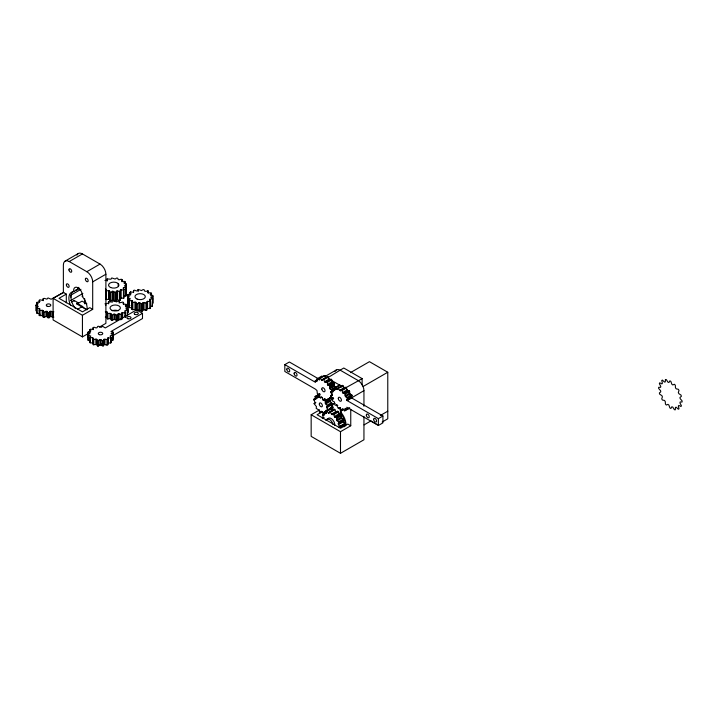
<?xml version="1.0" encoding="UTF-8"?>
<svg xmlns="http://www.w3.org/2000/svg" width="718" height="718" viewBox="0 0 718 718"><rect width="100%" height="100%" fill="white"/><g stroke="black" fill="none" stroke-linecap="round" stroke-linejoin="round"><path stroke-width="1.08" d="M70.956 296.687L70.956 297.207M319.672 378.18L320.354 378.251L321.619 380.235L326.151 377.614L324.895 375.631L324.204 375.559L319.672 378.18L319.546 380.028L317.374 378.628M318.191 378.646L289.372 362.007L284.831 364.627L284.831 371.475L315.193 389.003L316.979 390.493L317.374 393.85L318.954 394.155L320.354 397.673L321.619 397.135L322.319 397.7L323.064 399.854L323.809 400.285L324.554 398.993L327.202 401.29L327.327 399.441L330.953 397.341M319.591 394.631L317.832 395.645L317.706 397.494L315.453 396.327L314.996 396.749L315.723 398.903L315.408 399.513L313.829 399.235L315.184 402.825L314.089 403.642L316.476 406.675L316.162 408.38L318.936 410.032L319.483 412.168L320.219 412.706L321.978 411.692M323.656 418.154L322.472 415.354L324.491 413.586M344.039 426.851L343.267 424.724L344.658 424.464L344.568 423.557L342.773 421.089L343.707 420.039L343.348 419.07L341.678 418.208L340.96 414.744L339.452 414.699L334.911 417.32L333.242 413.864L332.12 414.645L329.75 411.71L329.185 413.2L328.503 413.065L327.121 411.19L326.475 411.234L326.555 413.2L326.017 413.433L324.383 412.105L323.917 412.509L324.312 415.219L322.678 414.636M63.749 292.423L51.131 299.244L48.025 297.916L46.975 299.137L44.202 298.356L43.224 298.589L43.062 299.945L42.218 300.268L39.984 299.837L39.23 300.268L39.23 302.368M327.605 406.074L325.218 403.04L329.616 400.5L332.003 403.534L326.51 406.891L327.955 409.682L327.857 410.481L326.286 410.193L325.963 410.813L326.69 412.967L326.241 413.38L323.98 412.222L323.863 414.071L321.161 411.656L320.219 412.706M332.003 403.534L330.908 404.351L332.263 407.941L326.475 411.234M338.402 408.569L339.434 407.662L341.158 410.202L341.894 410.472L342.351 408.883L343.016 408.964L344.452 410.768L345.08 410.651L344.891 408.632L345.403 408.354L347.054 409.565L347.476 409.098L346.767 407.232L378.377 425.478L382.918 422.857L382.918 416.009L378.377 418.63L347.09 400.572L347.18 397.449L345.52 396.704L344.631 393.213L343.177 393.302L342.522 392.593L342.1 390.493L341.364 389.892L340.332 390.798L339.614 390.377L337.873 387.998L337.415 389.578L334.687 387.81L334.875 389.829L334.364 390.116L332.712 388.896L332.29 389.362L332.82 392.109L331.204 391.66L332.344 395.187L331.016 395.582L331.151 396.515L332.757 397.969L333.026 398.885L332.183 400.061L332.587 401.021L334.247 401.757L335.135 405.257L336.589 405.158L338.402 408.569L340.215 407.528M346.74 399.576L351.281 396.955L352.125 395.78L351.721 394.828L350.061 394.083L349.172 390.592L347.718 390.682L343.177 393.302M325.218 403.04L325.532 401.335L322.75 399.675L322.211 397.548L321.467 397.009L320.533 398.059L317.832 395.645M342.36 425.253L338.734 427.345L340.126 427.084L338.465 424.625L338.241 423.71L339.174 422.651L338.806 421.69L337.137 420.829L336.419 417.364L334.911 417.32M142.496 313.299L110.895 331.554L112.861 331.878L113.058 332.479L111.182 333.296L111.164 333.879L113.013 334.732L112.798 335.324L110.509 335.674L110.114 336.204L111.254 337.397L110.662 337.9L107.601 338.124L107.871 339.47L104.011 339.336L104.011 344.577L103.365 345.888L99.892 344.9L98.42 345.968L97.388 345.843L96.795 344.523L92.927 344.613L93.25 338.025L89.624 337.254L90.818 336.078L88.179 335.153L87.982 334.561L89.867 333.735L89.876 333.152L88.027 332.308L90.926 330.827L89.786 329.634L93.439 328.916L93.169 327.561L94.058 327.228L96.095 327.92L97.029 327.704L97.684 326.394L98.716 326.277L101.157 327.372L102.62 326.304L105.277 327.946L136.573 309.88L142.496 313.299L142.496 318.541L112.807 335.683M341.956 386.957L342.414 385.378L344.873 388.178L345.905 387.271L347.718 390.682M330.029 400.545L329.499 398.409L329.894 397.951L331.563 398.777L331.851 398.149L330.756 396.067L330.89 395.331L332.389 395.331L332.389 394.469L330.89 392.746L330.756 391.857L331.851 391.032L331.563 390.071L329.499 388.061L330.029 386.544L334.57 383.924L334.041 383.008L332.461 382.703L327.92 385.324L327.202 382.532L326.519 381.805L325.254 382.335L324.554 381.77L323.809 379.616L323.064 379.185L322.319 380.477L321.619 380.235M329.499 388.061L334.041 385.44L334.57 383.924M107.153 281.088L107.153 278.934L110.985 279.212L111.775 277.938L115.131 279.042L116.72 278.028L117.734 278.198L118.183 279.535L119.089 279.796L121.216 279.212L122.051 279.589L121.575 280.926L125.112 281.824L123.792 282.955L126.323 283.969L126.449 284.57L124.411 285.908L126.153 286.823L125.874 287.406L123.559 287.667L123.101 288.187L124.106 289.417L123.46 289.901L120.382 290.009L120.498 291.364L116.666 291.086L116.666 299.711L115.867 300.995L112.511 299.891L110.931 300.896L109.917 300.734L109.468 299.397L105.6 299.343L106.076 289.381L105.411 288.932M108.615 303.885L108.615 301.793L112.448 302.072L113.247 300.788L116.603 301.901L118.183 300.887L119.197 301.048L119.646 302.386L120.552 302.655L122.679 302.072L123.514 302.449L123.038 303.777L126.574 304.683L125.255 305.814L127.795 306.828L127.921 307.43L125.874 308.767L127.624 309.673L124.564 311.047L125.578 312.276L124.923 312.752L121.845 312.86L121.961 314.224L118.129 313.945L118.129 319.178L117.339 320.461L113.983 319.357L112.394 320.372L111.38 320.201L110.931 318.864L110.033 318.604L107.072 318.81L107.538 312.231L105.313 311.836M131.995 302.242L135.864 302.296L135.864 309.557L131.995 309.503L132.462 300.905L129.455 300.528L128.935 299.998L130.254 298.876L129.94 298.32L127.714 297.862L127.589 297.252L129.635 295.924L127.885 295.008L128.172 294.425L130.488 294.165L130.945 293.644L129.931 292.414L130.586 291.93L132.893 292.208L133.665 291.822L133.539 290.467L134.463 290.162L136.42 290.925L137.38 290.745L138.17 289.462L141.527 290.566L143.106 289.56L144.13 289.722L144.578 291.059L145.476 291.32L148.438 291.113L148.438 293.186M131.995 309.503L132.462 300.905M148.438 291.113L147.971 292.45L151.498 293.357L151.498 295.43M88.027 337.55L88.251 331.707M111.272 340.799L113.013 339.973L113.013 334.732M284.831 364.627L315.579 382.38L315.31 380.693L318.038 379.122M123.559 296.292L125.874 296.031L126.153 295.448L126.153 286.823M128.172 301.677L127.885 302.269L127.885 295.008M125.022 315.767L127.337 315.507L127.624 314.915L127.624 309.673M150.717 306.362L152.261 306.191L152.548 298.347L150.798 297.431L152.844 296.103L152.719 295.493L150.179 294.488L151.498 293.357M152.261 306.191L152.548 298.347M103.365 345.888L103.365 340.646L104.011 339.336M53.886 311.854L50.134 311.307L50.134 316.548L49.084 317.769L48.025 317.769L46.975 316.548L43.224 317.096L43.062 315.74L39.23 315.417L39.23 310.176L39.984 308.884L37.067 308.3L36.663 307.735L38.207 306.712L38.009 306.137L35.9 305.527M39.23 315.417L39.984 314.125L36.663 312.976L36.663 307.735M115.867 300.995L115.867 292.37L116.666 291.086M117.339 320.461L117.339 315.22L118.129 313.945M137.326 311.056L138.906 310.05L142.263 311.154L142.263 303.894L143.053 302.61L146.894 302.897L146.777 301.533L149.856 301.425L150.502 300.95L149.497 299.72L149.945 299.191L152.261 298.939M142.263 311.154L143.053 309.871L143.053 302.61M36.663 305.85L36.663 302.709L39.984 301.56L39.23 300.268M49.084 317.769L49.084 312.527L50.134 311.307M105.555 305.491L106.013 304.971L105.007 303.741L108.732 303.149L108.615 301.793M336.832 386.742L337.254 386.275L332.712 388.896M328.458 409.897L328.916 409.484M104.011 344.577L106.982 345.044L107.871 344.712L107.601 343.366L111.254 342.639L111.254 337.397M116.666 299.711L119.583 300.295L120.498 299.989L120.382 298.634L121.145 298.257L124.106 298.042L124.106 289.417M146.777 308.794L150.502 308.201L150.502 300.95M92.927 339.372L96.795 339.282L97.388 340.601L100.897 339.668L102.324 340.754L103.365 340.646M339.452 414.699L338.492 411.89L337.774 411.243L336.661 412.024L335.943 411.549L334.283 409.089L329.75 411.71M105.6 290.709L109.468 290.772L109.917 292.109L110.931 292.271L112.511 291.257L115.867 292.37M107.072 313.569L110.033 313.362L110.931 313.622L111.38 314.96L112.394 315.13L113.983 314.116L117.339 315.22M135.864 302.296L136.312 303.633L137.326 303.795L138.906 302.79L142.263 303.894M65.087 261.128L78.136 253.607M89.005 333.089L82.435 336.886L53.105 319.95L53.105 298.338L63.372 292.414L63.372 264.924A8.293 4.793 60 0 1 69.233 261.54L82.435 253.921L100.394 264.305A8.293 4.793 60 0 1 105.896 274.24L105.896 323.342L99.326 327.13M69.233 261.54L86.833 271.7L100.026 264.08M66.307 302.79L66.307 294.111L59.029 298.311L82.489 311.854L89.768 307.654L92.694 309.341L92.694 281.86A8.293 4.793 60 0 0 86.833 271.7M70.597 305.338A12.96 7.485 60 0 1 73.766 291.607A6.22 3.59 60 0 1 78.038 287.783L78.765 287.362M73.766 291.607L79.536 288.277M92.694 281.86L105.896 274.24M70.391 295.439L80.954 289.336M70.391 300.68L82.875 293.474M71.504 301.955L74.125 300.438L77.948 302.646L77.948 303.552M87.165 309.637A12.96 7.485 60 0 0 82.301 296.543L83.037 296.121M86.097 309.368L76.934 304.082L76.934 303.238L77.948 302.646M76.934 304.082L82.067 301.12L86.887 303.902M77.382 309.404L82.507 306.451A12.96 7.485 60 0 0 86.914 309.799M87.201 308.991L87.928 308.569M53.105 298.338L82.435 315.274L92.694 309.341M97.693 345.879L101.48 343.689M321.915 376.008L316.844 378.933L316.979 381.518L315.31 380.693M315.022 381.321L317.751 379.75M320.354 378.251L324.895 375.631M325.012 376.483L336.195 370.03M323.064 379.185L327.605 376.564L329.095 379.149L329.795 379.714L331.052 379.185L331.743 379.912L332.461 382.703M323.809 379.616L328.35 376.995M328.234 377.426L340.144 370.156A8.293 4.793 60 0 0 335.001 371.565M324.554 381.77L329.095 379.149M325.254 382.335L329.795 379.714M326.519 381.805L331.052 379.185M327.202 382.532L331.743 379.912M327.327 384.516L331.86 381.895M350.438 372.642L369.447 361.675L387.774 372.256L387.774 418.809L382.173 422.04M327.92 385.324L329.499 385.629L334.041 383.008M315.453 396.327L319.851 393.787L314.996 396.749M329.894 388.976L334.435 386.356L336.096 387.451L331.563 390.071M318.523 395.717L320.282 394.694M313.829 399.235L315.588 398.221M317.087 397.646L318.846 396.623M313.73 400.034L316.369 398.508M334.687 387.81L339.847 385.081L341.292 386.885M315.723 398.903L318.361 397.377M332.29 389.362L339.847 385.081M331.851 391.032L333.664 389.991M330.756 391.857L333.933 390.089M337.873 387.998L342.414 385.378M334.364 390.116L337.092 388.537M331.052 392.414L333.771 390.843M338.609 388.259L343.15 385.638M336.751 389.506L338.564 388.456M314.089 403.642L315.848 402.627M323.064 399.854L324.877 398.804M339.614 390.377L344.155 387.756M341.364 389.892L345.905 387.271M323.441 400.447L325.2 399.432M323.809 400.285L325.622 399.235M340.332 390.798L358.453 380.728A8.293 4.793 60 0 1 363.945 390.664L363.945 406.289M362.114 378.601L358.453 380.719L340.126 370.138L343.787 368.02L362.114 378.601L362.114 384.947M324.94 400.473L326.699 399.45M342.1 390.493L346.632 387.873M327.327 399.441L330.639 397.754M325.532 401.335L327.291 400.321M326.519 401.227L329.239 399.657M327.202 401.29L329.024 400.249M331.563 398.777L333.376 397.727M342.522 392.593L347.054 389.973M333.655 398.445L329.499 400.85L327.92 399.325M325.658 404.01L330.056 401.47M344.631 393.213L349.172 390.592M345.25 394.047L349.792 391.427M327.318 405.114L331.716 402.574M363.945 416.332L363.945 439.766L340.494 453.309L311.163 436.373L311.163 414.762L319.564 409.915M345.026 395.824L349.558 393.204M326.51 406.891L330.908 404.351M345.52 396.704L350.061 394.083M363.066 386.517L387.774 372.256M326.582 407.806L330.98 405.266M319.483 412.168L321.242 411.154M322.544 411.585L317.087 414.735L340.538 428.278L347.817 424.078L350.752 425.765L350.752 409.278M347.18 397.449L351.721 394.828M325.963 410.813L327.722 409.798M327.955 409.682L332.353 407.142M347.584 398.4L352.125 395.78M326.618 410.696L328.377 409.682M324.383 412.105L328.997 409.529M329.894 408.488A12.96 7.485 60 0 1 331.824 408.03L333.466 407.079M327.121 411.19L331.662 408.569L333.044 410.445L328.503 413.065M323.172 413.999L324.931 412.985M347.009 400.5L363.945 390.664M347.09 400.572L351.623 397.951L382.918 416.009M322.472 415.354L325.2 413.783M330.486 412.033L335.028 409.413M322.265 418.406L324.078 417.364M331.411 414.169L335.943 411.549M332.12 414.645L337.774 411.243M341.158 410.202L342.971 409.152M333.96 414.51L338.492 411.89M341.894 410.472L343.707 409.422M345.223 426.061A12.96 7.485 60 0 0 340.359 412.967L341.553 412.276M334.274 416.584L338.815 413.963M344.452 410.768L348.993 408.147M347.476 409.098L349.289 408.057M345.08 410.651L349.774 407.995M336.419 417.364L340.96 414.744M337.011 418.235L341.544 415.614M336.67 419.931L341.212 417.311M337.137 420.829L341.678 418.208M338.806 421.69L343.348 419.07M339.174 422.651L343.707 420.039M338.241 423.71L342.773 421.089M338.465 424.625L342.998 422.004M340.036 426.178L344.568 423.557M340.126 427.084L344.658 424.464M339.587 427.614L343.213 425.514M345.259 425.415L345.986 424.993A12.96 7.485 60 0 0 341.095 412.545M311.163 414.762L340.494 431.697L350.752 425.765M364.044 424.894L370.775 421.008M380.316 415.498L387.774 411.19M39.23 310.176L43.062 310.499L43.224 311.854L44.202 312.088L46.975 311.307L48.025 312.527L48.025 317.769M143.053 309.871L146.894 310.149L146.894 302.897M50.134 316.548L53.886 317.096M118.129 319.178L121.046 319.761M331.016 408.614L331.662 408.569M89.624 337.254L89.624 342.486L93.25 343.267M128.935 299.998L128.935 307.259L132.462 308.166M105.313 317.078L107.538 317.473M48.025 312.527L49.084 312.527M104.963 280.496L107.269 280.298L107.153 278.934M88.027 332.308L87.982 339.802L88.179 340.395L90.441 340.772M127.589 297.252L127.714 305.114L129.94 305.572M82.435 253.921L82.157 253.768A8.293 4.793 60 0 0 76.943 255.141M328.216 378.503L342.109 386.517M370.757 420.838L377.515 424.733M63.372 292.414L66.307 294.111M76.934 303.238L82.507 306.451M36.663 302.709L38.207 303.732L35.9 304.917L35.9 310.768M351.551 397.88L351.281 396.955M85.532 302.251L85.119 301.695L85.119 303.723M329.499 385.629L330.029 386.544M334.041 385.44L334.435 386.356M330.361 408.273L330.845 409.709M112.861 337.119L113.058 337.72L113.058 332.479M378.377 418.63L378.377 425.478M340.494 431.697L340.494 453.309M152.844 296.103L152.844 303.355L152.719 295.493M150.986 292.827L150.986 295.933M149.945 299.191L149.945 301.264M149.856 301.425L149.856 308.686M147.612 290.736L147.612 292.818M147.54 301.156L147.54 308.408M145.969 303.193L145.969 310.454M144.022 302.431L144.022 309.691M141.213 303.965L141.213 311.226M139.911 302.834L139.911 310.086M138.906 302.79L138.906 310.05M138.17 289.462L138.17 291.535M137.326 303.795L137.326 310.014M136.312 303.633L136.312 310.894M134.957 302.036L134.957 309.287M133.539 290.467L133.539 292.54M132.821 302.619L132.821 309.871M131.807 300.465L131.807 307.726M130.586 291.93L130.586 295.044M129.931 292.414L129.931 294.488M129.455 300.528L129.455 307.789M128.172 294.425L128.172 297.53M127.921 307.43L127.921 312.671L127.795 306.828M127.714 297.862L127.714 305.114M127.337 310.266L127.337 315.507M126.574 304.683L126.574 306.783M126.449 284.57L126.449 293.204L126.323 283.969M126.054 304.154L126.054 307.295M125.874 287.406L125.874 296.031M125.578 312.276L125.578 317.518M125.112 281.824L125.112 283.987M124.923 312.752L124.923 316.943M124.591 281.294L124.591 283.457M123.559 287.667L123.559 289.821M123.514 302.449L123.514 304.54M123.46 289.901L123.46 298.526M122.616 312.483L122.616 317.724L121.845 318.101L121.845 312.86M122.051 279.589L122.051 281.743M121.961 314.224L121.961 319.465M121.145 289.623L121.145 298.257M121.046 314.52L121.046 318.711M120.382 290.009L120.498 299.989M119.583 291.661L119.583 300.295M119.197 301.048L119.197 303.149M119.089 313.757L119.089 318.998M118.183 283.843L118.183 286.006M117.626 290.907L117.626 299.532M116.289 315.301L116.289 320.542M114.988 314.161L114.988 319.402M114.826 292.441L114.826 301.066M113.983 314.116L113.983 319.357M113.525 291.302L113.525 299.936M112.861 331.878L112.798 340.565M112.511 291.257L112.511 299.891M112.394 315.13L112.394 320.372M111.38 314.96L111.38 320.201M110.931 292.271L110.931 300.896M110.931 313.622L110.931 318.864M110.662 337.9L110.662 343.141M109.917 292.109L109.917 300.734M110.033 313.362L110.033 318.604M109.468 290.772L109.468 299.397M108.562 290.503L108.562 299.137M108.328 337.711L108.328 342.953M107.897 313.945L107.897 319.187M107.871 339.47L107.871 344.712M107.601 338.124L107.601 343.366M106.982 339.802L106.982 345.044M106.883 311.791L106.883 317.033M106.435 291.086L106.435 299.72M104.954 339.12L104.954 344.362M102.324 340.754L102.324 345.995M100.897 339.668L100.897 344.909M99.892 339.668L99.892 344.9M98.42 340.727L98.42 345.968M97.388 340.601L97.388 345.843M96.795 339.282L96.795 344.523M95.862 339.058L95.862 344.299M93.798 339.713L93.798 344.954M93.169 327.561L93.169 329.661M92.55 337.604L92.55 342.845M90.378 329.131L90.378 332.281M90.208 337.756L90.208 342.998M89.786 329.634L89.786 331.734M88.179 335.153L88.179 340.395M84.67 298.688L84.67 303.768M84.527 299.289L84.527 303.355M82.435 315.274L82.435 336.886M77.454 302.933L77.454 303.777M74.125 300.438L74.125 301.345M52.908 312.088L52.908 317.329M51.131 311.199L51.131 316.441M46.975 311.307L46.975 316.548M45.979 311.199L45.979 316.441M44.202 312.088L44.202 317.329M43.224 298.589L43.224 300.68M43.224 311.854L43.224 317.096M43.062 310.499L43.062 315.74M42.218 310.176L42.218 315.417M39.984 310.607L39.984 315.848M39.418 308.399L39.418 313.64M37.067 302.143L37.067 305.294M37.067 308.3L37.067 313.542M109.217 295.206A5.188 2.989 0 0 1 108.813 294.658M327.605 419.527A5.188 2.989 60 0 1 331.967 419.097A5.188 2.989 60 0 1 334.732 425.577M346.498 389.318A8.293 4.793 60 0 1 350.752 398.284M325.137 377.192A8.293 4.793 60 0 1 326.223 377.462M331.824 408.03A6.22 3.59 60 0 1 334.875 403.704M336.58 404.521A6.22 3.59 60 0 1 337.783 405.58M339.228 407.546A6.22 3.59 60 0 1 340.359 412.967M330.065 408.389A12.96 7.485 60 0 1 332.551 407.609M340.242 407.636A6.22 3.59 60 0 1 338.519 414.528M333.601 410.454A6.22 3.59 60 0 1 334.803 403.184M78.038 287.783A6.22 3.59 60 0 1 82.301 296.543M75.408 308.587A12.96 7.485 60 0 1 73.11 291.364M325.972 420.479A5.188 2.989 60 0 1 329.49 419.447A5.188 2.989 60 0 1 333.017 424.544M77.876 288.474A2.073 1.194 0 0 1 75.686 290.036M112.277 310.75A5.188 2.989 0 0 1 118.156 310.75M665.433 379.508L665.272 381.931L664.491 382.084L662.418 380.091L661.727 380.486L662.418 383.286L661.897 383.888L659.716 382.802L659.348 383.627L660.775 386.365L660.596 387.316L658.639 387.316L658.639 388.447L660.596 390.709L660.775 391.875L659.348 392.952L659.716 394.209L661.897 395.654L662.418 396.848L661.727 398.849L662.418 400.043L664.491 400.447L665.272 401.497L665.433 404.099L666.331 405.06L667.982 404.351L668.907 405.096L669.885 407.923L670.863 408.479L671.833 406.792L672.757 407.106L674.408 409.718L675.315 409.807L675.467 407.375L676.248 407.223L678.322 409.224L679.013 408.82L678.322 406.029L678.842 405.428L681.023 406.514L681.391 405.679L679.964 402.951L680.143 401.99L682.1 401.99L682.1 400.868L680.143 398.607L679.964 397.44L681.391 396.363L681.023 395.097L678.842 393.661L678.322 392.459L679.013 390.466L678.322 389.273L676.248 388.869L675.467 387.819L675.315 385.207L674.408 384.256L672.757 384.956L671.833 384.22L670.863 381.393L669.885 380.827L668.907 382.523L667.982 382.2L666.331 379.598L665.433 379.508M137.102 299.074A5.188 2.989 0 0 0 145.296 296.965A5.188 2.989 0 0 0 138.027 293.922A5.188 2.989 0 0 0 137.102 299.074M110.707 287.55A5.188 2.989 0 0 0 118.901 285.432A5.188 2.989 0 0 0 111.631 282.389A5.188 2.989 0 0 0 110.707 287.55M68.955 269.932A1.966 1.14 60 0 0 71.208 272.23A1.966 1.14 60 0 0 70.831 269.259A1.966 1.14 60 0 0 68.955 269.932M85.388 279.419A1.966 1.14 60 0 0 87.641 281.716A1.966 1.14 60 0 0 87.264 278.746A1.966 1.14 60 0 0 85.388 279.419M66.379 285.037A1.966 1.14 60 0 0 68.632 287.326A1.966 1.14 60 0 0 68.246 284.355A1.966 1.14 60 0 0 66.379 285.037M135.056 314.439A2.073 1.194 0 0 0 138.332 313.595A2.073 1.194 0 0 0 135.424 312.375A2.073 1.194 0 0 0 135.056 314.439M127.903 318.738A2.073 1.194 0 0 0 131.008 317.706A2.073 1.194 0 0 0 127.903 316.665A2.073 1.194 0 0 0 127.903 318.738M99.407 334.66A2.235 1.292 0 0 0 102.755 333.547A2.235 1.292 0 0 0 99.407 332.425A2.235 1.292 0 0 0 99.407 334.66M47.217 306.263A2.253 1.301 0 0 0 50.781 305.338A2.253 1.301 0 0 0 47.621 304.01A2.253 1.301 0 0 0 47.217 306.263M112.17 310.4A5.188 2.989 0 0 0 120.373 308.291A5.188 2.989 0 0 0 113.103 305.249A5.188 2.989 0 0 0 112.17 310.4M319.33 404.261A2.181 1.256 60 0 0 321.817 406.801A2.181 1.256 60 0 0 321.404 403.516A2.181 1.256 60 0 0 319.33 404.261M286.796 369.438A2.073 1.194 60 0 0 289.166 371.861A2.073 1.194 60 0 0 288.771 368.729A2.073 1.194 60 0 0 286.796 369.438M294.129 373.674A2.073 1.194 60 0 0 296.498 376.088A2.073 1.194 60 0 0 296.103 372.965A2.073 1.194 60 0 0 294.129 373.674M321.852 389.138A2.253 1.301 60 0 0 324.437 391.768A2.253 1.301 60 0 0 323.998 388.366A2.253 1.301 60 0 0 321.852 389.138M373.674 419.599A2.073 1.194 60 0 0 376.044 422.013A2.073 1.194 60 0 0 375.64 418.89A2.073 1.194 60 0 0 373.674 419.599M366.342 415.363A2.073 1.194 60 0 0 368.711 417.777A2.073 1.194 60 0 0 368.307 414.654A2.073 1.194 60 0 0 366.342 415.363M338.304 398.634A2.235 1.292 60 0 0 340.862 401.236A2.235 1.292 60 0 0 340.422 397.871A2.235 1.292 60 0 0 338.304 398.634"/></g></svg>
